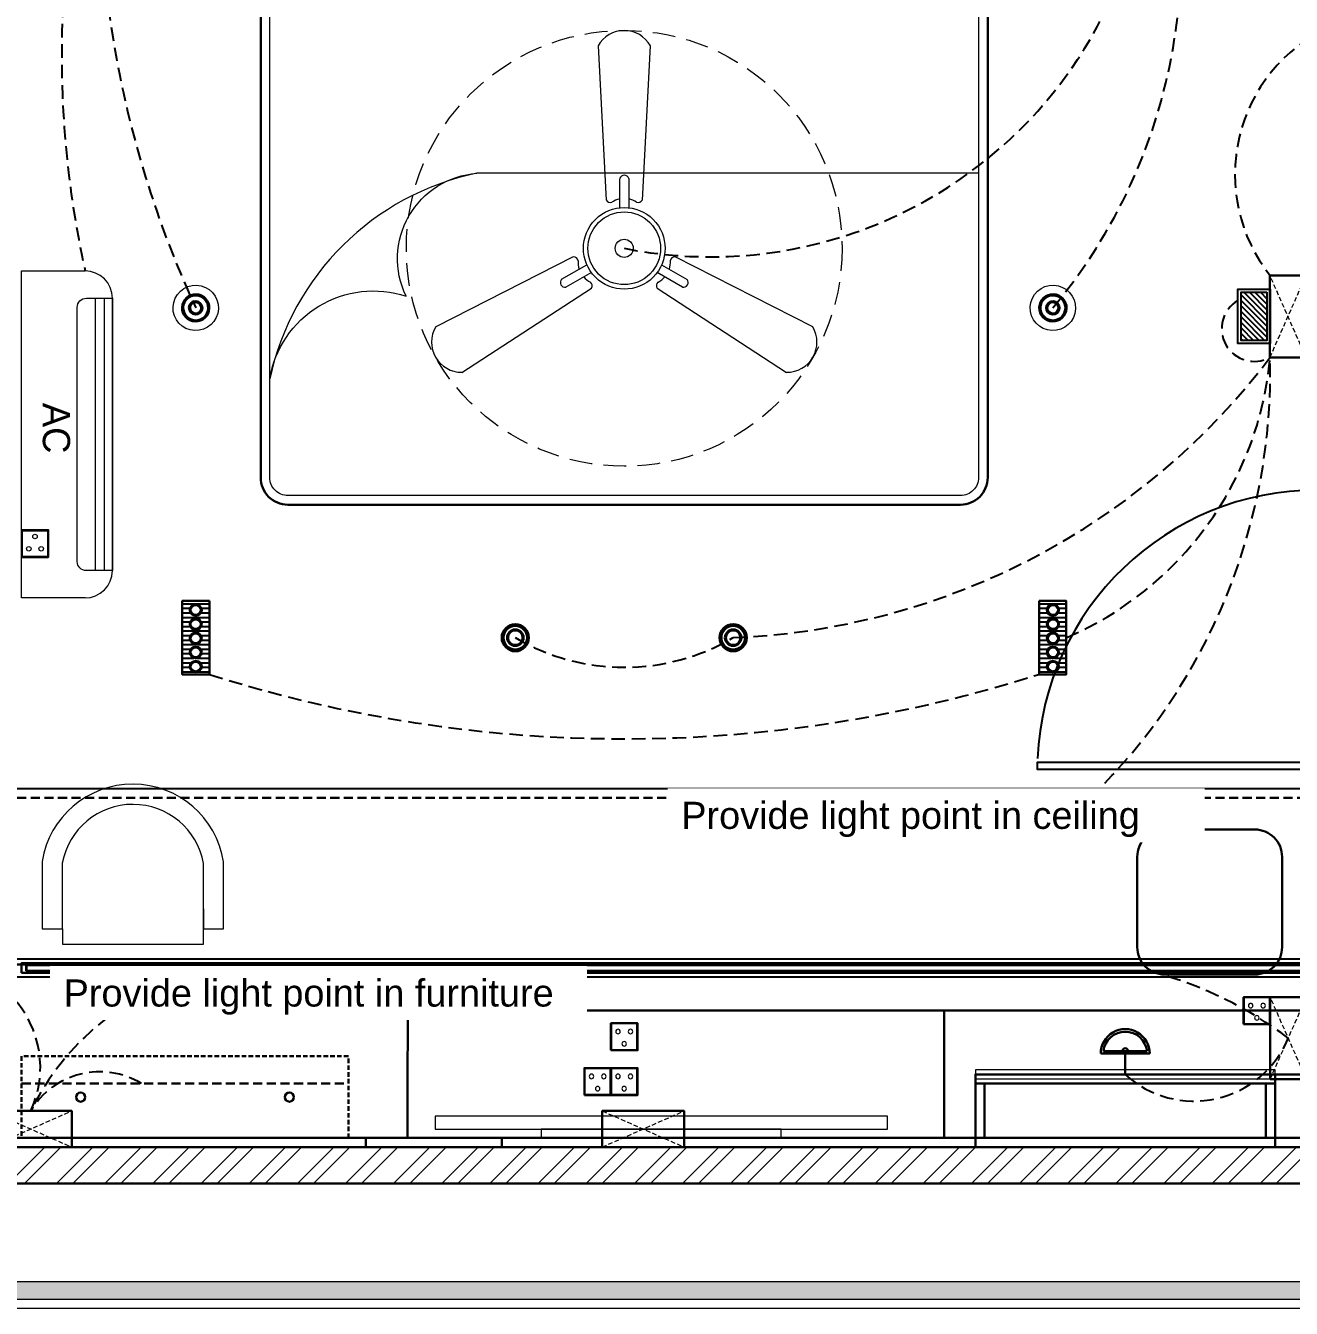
# Model space of a CAD drawing. Header units: millimetres. Extents: x 133760 to 136133, y -184957 to -182282.
# Drawn here: x 133868.1 to 134007.5, y -184050.8 to -183909.5 of the extents above; entities that cross this region are included whole.
import ezdxf

# ---------------------------------------------------------------- set-up
doc = ezdxf.new("R2010")
doc.units = ezdxf.units.MM
doc.header["$MEASUREMENT"] = 0
for name, pattern in [('00 . GROUND FLOOR$0$DASHED', [0.75, 0.5, -0.25]), ('DASHED', [0.75, 0.5, -0.25]), ('DASHED2', [0.375, 0.25, -0.125]), ('DASHEDX2', [1.5, 1, -0.5])]:
    doc.linetypes.add(name, pattern=pattern)
for name, color, linetype in [('09ELECTRICAL', 5, 'Continuous'), ('AR DOOR', 40, 'Continuous'), ('AR ELE-5', 134, 'Continuous'), ('AR HATCH-7', 7, 'Continuous')]:
    doc.layers.add(name, color=color, linetype=linetype)
for name, color, linetype, lineweight in [('Dimension', 10, 'DASHEDX2', 20), ('el', 7, 'Continuous', 20), ('ELEC-wires', 1, 'DASHED2', 13), ('Electrical', 84, 'Continuous', 30), ('ELEVATION ( SPIRAL STAIR )', 250, 'Continuous', 9), ('FUR1', 1, 'Continuous', 0), ('FURNITURE', 32, 'Continuous', 9), ('FURNITURE-1', 252, 'Continuous', 13), ('GF FALSE CEILING', 6, 'Continuous', 35), ('hatch-rcc', 251, 'Continuous', 9), ('Looping', 10, 'Continuous', 25), ('Text', 7, 'Continuous', 15), ('wall', 7, 'Continuous', 30)]:
    doc.layers.add(name, color=color, linetype=linetype, lineweight=lineweight)
doc.styles.add('style4', font='ARIALN.TTF')
doc.styles.add('TEXT', font='eurr____.ttf')

# ---------------------------------------------------------------- blocks, each defined once
blk = doc.blocks.new('ceili')
at = {"color": 9, "lineweight": 9, "true_color": 0xc7c8ca}
for points in [[(133614.58, -184321.39), (133614.58, -184322.84), (133664.41, -184322.84), (133664.41, -184321.39)], [(133626.28, -184322.84), (133626.28, -184323.79), (133652.72, -184323.79), (133652.72, -184322.84)]]:
    blk.add_lwpolyline(points, close=True, dxfattribs=at)
at = {"layer": 'ELEVATION ( SPIRAL STAIR )', "color": 9, "true_color": 0xc7c8ca}
blk.add_lwpolyline([(133674.11, -184317.31), (133707.11, -184317.31), (133707.11, -184316.31), (133674.11, -184316.31)], close=True, dxfattribs=at)
at = {"layer": 'FURNITURE', "color": 9, "true_color": 0xc7c8ca}
blk.add_line((133674.46, -184217.54), (133619.18, -184217.54), dxfattribs=at)
at = {"layer": 'FURNITURE', "color": 3, "linetype": 'DASHEDX2', "lineweight": 30}
for p, q in [((133561.04, -184286.34), (133710.63, -184286.34)), ((133569.04, -184317.81), (133605.04, -184317.81))]:
    blk.add_line(p, q, dxfattribs=at)
at = {"layer": 'FURNITURE', "color": 9, "lineweight": 30, "true_color": 0xc7c8ca}
for p, q in [((133710.58, -184309.78), (133611.56, -184309.78)), ((133670.66, -184309.81), (133670.66, -184323.81)), ((133674.11, -184324.81), (133674.11, -184316.81)), ((133674.11, -184316.81), (133707.11, -184316.81)), ((133707.11, -184316.81), (133707.11, -184324.81))]:
    blk.add_line(p, q, dxfattribs=at)
for points in [[(133672.46, -184254.05), (133598.37, -184254.05, -0.414214), (133595.37, -184251.05), (133595.37, -184170.46), (133675.46, -184170.46), (133675.46, -184251.05, -0.414214)], [(133691.94, -184302.8), (133691.94, -184292.83, -0.414214), (133694.94, -184289.83), (133704.89, -184289.83, -0.414214), (133707.89, -184292.83), (133707.89, -184302.8, -0.414214), (133704.89, -184305.8), (133694.94, -184305.8, -0.414214)]]:
    blk.add_lwpolyline(points, format="xyb", close=True, dxfattribs=at)
at = {"layer": 'FURNITURE', "color": 9, "true_color": 0xc7c8ca}
for points in [[(133672.46, -184253.05), (133598.37, -184253.05, -0.414214), (133596.37, -184251.05), (133596.37, -184171.46), (133674.46, -184171.46), (133674.46, -184251.05, -0.414214)], [(133611.38, -184231.07, -0.527965), (133619.18, -184217.54, 0.296489), (133596.37, -184240.19, -0.459377), (133611.38, -184231.07)]]:
    blk.add_lwpolyline(points, format="xyb", close=True, dxfattribs=at)
at = {"layer": 'FURNITURE', "color": 9, "true_color": 0xc7c8ca, "flags": 128}
for points in [[(133589.07, -184300.78), (133591.29, -184300.78), (133591.29, -184293.4, 0.853613), (133571.29, -184293.35), (133571.29, -184300.78), (133573.52, -184300.78)], [(133589.07, -184298.56), (133589.07, -184300.78), (133589.07, -184293.58, 0.835758), (133573.52, -184293.54), (133573.52, -184298.56), (133573.52, -184300.78)]]:
    blk.add_lwpolyline(points, format="xyb", dxfattribs=at)
at = {"layer": 'FURNITURE', "color": 9, "true_color": 0xc7c8ca}
blk.add_lwpolyline([(133573.53, -184300.78), (133573.53, -184302.47), (133589.08, -184302.47), (133589.07, -184300.78)], dxfattribs=at)
at = {"layer": 'FURNITURE', "color": 9, "lineweight": 30, "true_color": 0xc7c8ca}
blk.add_lwpolyline([(133611.56, -184323.81), (133611.57, -184304.71), (133561.05, -184304.71), (133561.04, -184324.81), (133611.56, -184324.81), (133611.56, -184324.81)], dxfattribs=at)
at = {"layer": 'FURNITURE', "color": 9, "linetype": '00 . GROUND FLOOR$0$DASHED', "lineweight": 30, "true_color": 0xc7c8ca}
blk.add_lwpolyline([(133569.04, -184323.81), (133605.04, -184323.81), (133605.04, -184314.81), (133569.04, -184314.81)], close=True, dxfattribs=at)
at = {"layer": 'FURNITURE', "color": 9, "lineweight": 30, "true_color": 0xc7c8ca}
for points in [[(133674.11, -184324.81), (133707.11, -184324.81), (133707.11, -184316.81), (133674.11, -184316.81)], [(133674.11, -184317.81), (133707.11, -184317.81), (133707.11, -184316.81), (133674.11, -184316.81)], [(133710.56, -184323.81), (133707.11, -184323.81), (133707.11, -184316.81), (133710.56, -184316.81)], [(133675.11, -184323.81), (133706.11, -184323.81), (133706.11, -184317.81), (133675.11, -184317.81)], [(133606.94, -184324.81), (133561.04, -184324.81), (133561.04, -184323.81), (133606.94, -184323.81)], [(133621.94, -184324.81), (133606.94, -184324.81), (133606.94, -184323.81), (133621.94, -184323.81)], [(133674.11, -184323.81), (133621.94, -184323.81), (133621.94, -184324.81), (133674.11, -184324.81)], [(133674.11, -184324.81), (133707.11, -184324.81), (133707.11, -184323.81), (133674.11, -184323.81)], [(133707.11, -184323.81), (133710.56, -184323.81), (133710.56, -184324.81), (133707.11, -184324.81)]]:
    blk.add_lwpolyline(points, close=True, dxfattribs=at)
for centre in [(133575.54, -184319.31), (133598.54, -184319.31)]:
    blk.add_circle(centre, 0.5, dxfattribs=at)
blk = doc.blocks.new('*U9')
for points in [[(-1160, 0), (-1120, 0), (-1120, 30), (-1110, 30), (-1110, 100), (-1160, 100)], [(40, 0), (0, 0), (0, 30), (-10, 30), (-10, 100), (40, 100)], [(0, 0), (0, -1120), (-30, -1120), (-30, 0)]]:
    blk.add_lwpolyline(points, close=True)
at = {"layer": 'AR ELE-5', "linetype": 'ByBlock', "ltscale": 15}
blk.add_arc((1.6, 0.7), 1121.6, 180.0347, 267.627, dxfattribs=at)
blk = doc.blocks.new('FLOOR LT.')
at = {"layer": '09ELECTRICAL'}
h = blk.add_hatch(dxfattribs=at)
h.set_pattern_fill('ANSI31', color=256, scale=6.05916, angle=180, style=0)
h.set_pattern_definition([(225, (8190.6031, -14293.93296), (0.535559115, -0.535559115), [])])
h.paths.add_polyline_path([(0.56, -5.52), (-8.83, -5.52), (-8.83, -0.49), (0.56, -0.49)])
for points in [[(1.17, -6.13), (-9.43, -6.13), (-9.43, 0.12), (1.17, 0.12)], [(0.56, -5.52), (-8.83, -5.52), (-8.83, -0.49), (0.56, -0.49)]]:
    blk.add_lwpolyline(points, close=True, dxfattribs=at)
blk = doc.blocks.new('RGH')
at = {"color": 242, "linetype": 'DASHED', "true_color": 0xcd2027}
for p, q in [((130318.55, 18194.22), (130309.54, 18198.2)), ((130318.55, 18198.2), (130309.54, 18194.22))]:
    blk.add_line(p, q, dxfattribs=at)
at = {"layer": 'ELEC-wires', "color": 5, "linetype": 'ByBlock', "lineweight": 30, "ltscale": 4}
blk.add_lwpolyline([(130309.54, 18198.2), (130318.55, 18198.2), (130318.55, 18194.22), (130309.54, 18194.22)], close=True, dxfattribs=at)
blk = doc.blocks.new('erfer')
at = {"layer": 'hatch-rcc', "lineweight": 30}
blk.add_lwpolyline([(1905.9, -1304.21), (1908.38, -1304.21), (1908.38, -1306.73), (1905.9, -1306.73)], close=True, dxfattribs=at)
at = {"layer": 'hatch-rcc'}
blk.add_lwpolyline([(1905.96, -1304.28), (1908.31, -1304.28), (1908.31, -1306.66), (1905.96, -1306.66)], close=True, dxfattribs=at)
for centre in [(1907.14, -1304.81), (1906.56, -1305.95), (1907.72, -1305.95)]:
    blk.add_circle(centre, 0.211, dxfattribs=at)
blk = doc.blocks.new('16')
at = {"layer": 'hatch-rcc', "color": 1, "lineweight": 30}
blk.add_lwpolyline([(392822.83, -38266.87), (392825.13, -38266.87), (392825.13, -38269.2), (392822.83, -38269.2)], close=True, dxfattribs=at)
at = {"layer": 'hatch-rcc', "color": 1}
blk.add_lwpolyline([(392822.89, -38266.93), (392825.07, -38266.93), (392825.07, -38269.14), (392822.89, -38269.14)], close=True, dxfattribs=at)
for centre in [(392823.98, -38267.42), (392823.44, -38268.48), (392824.52, -38268.48)]:
    blk.add_circle(centre, 0.195, dxfattribs=at)
blk = doc.blocks.new('A$C2E9001B6')
at = {"layer": 'Electrical', "ltscale": 10}
for p, q in [((0, 5), (5.83, 5)), ((2.92, 2.71), (2.92, 5)), ((0.21, 2.71), (5.62, 2.71)), ((0.51, 2.42), (5.32, 2.42))]:
    blk.add_line(p, q, dxfattribs=at)
at = {"layer": 'Electrical', "ltscale": 10, "extrusion": (0, 0, -1)}
for centre, major_axis, start_param, end_param in [((2.92, 2.71), (-1.91, 1.91), 2.356194, 5.497787), ((2.92, 2.71), (1.71, 1.71), 0.902965, 3.809424), ((2.92, 2.43), (-0.223, 0.223), 2.378522, 5.47546)]:
    blk.add_ellipse(centre, major_axis=major_axis, ratio=1, start_param=start_param, end_param=end_param, dxfattribs=at)

msp = doc.modelspace()

# ---------------------------------------------------------------- hatches: boundary and pattern name
at = {"layer": 'AR HATCH-7', "lineweight": 0, "true_color": 0x939598, "transparency": 33554687}
h = msp.add_hatch(dxfattribs=at)
h.set_pattern_fill('ANSI32', color=252, scale=10)
h.set_pattern_definition([(45, (3e-11, -272.635), (-2.65165043, 2.65165043), []), (45, (1.7678, -272.635), (-2.65165043, 2.65165043), [])])
h.paths.add_polyline_path([(134014.64, -183860.44), (133854.67, -183860.9), (133854.67, -183907.51), (133859.67, -183907.51), (133859.67, -183873.51), (133884.17, -183873.51), (133884.17, -183869.51), (134009.17, -183869.51), (134009.19, -183894.5), (134009.19, -183894.5), (134009.19, -183895.52), (134014.19, -183895.49)])
h.paths.add_polyline_path([(133859.67, -183966.51), (133854.67, -183966.51), (133854.67, -184037.01), (134014.21, -184037.01), (134014.26, -183992.51), (134009.26, -183992.54), (134009.19, -184033.01), (133910.19, -184033.01), (133910.19, -184033.01), (133859.67, -184033.01), (133859.68, -184012.92)])
h.paths.add_polyline_path([(134014.19, -183923.48), (134009.19, -183923.51), (134009.19, -183959.51), (134014.19, -183959.48)])
at = {"layer": 'Dimension', "true_color": 0xd39e00, "transparency": 33554687}
h = msp.add_hatch(color=42, dxfattribs=at)
h.paths.add_polyline_path([(133797.27, -183855.5), (133797.27, -184049.81), (134073.32, -184049.81), (134073.32, -183855.5)])
h.paths.add_polyline_path([(133799.21, -183857.44), (134071.38, -183857.44), (134071.38, -184047.87), (133799.21, -184047.87)], flags=16)
at = {"layer": 'Electrical', "lineweight": 25, "true_color": 0x000000}
h = msp.add_hatch(dxfattribs=at)
h.set_pattern_fill('ANSI31', color=18, scale=4, angle=315)
h.set_pattern_definition([(360, (154856.2026, -170981.6593), (2e-16, 0.5), [])])
h.paths.add_polyline_path([(133888.36, -183975.18), (133887.31, -183974.31, -0.675401), (133886.17, -183973.85, -0.15536), (133886.3, -183973.47), (133885.55, -183972.85), (133885.36, -183972.85), (133885.36, -183980.94), (133888.36, -183980.94)])
h.paths.add_polyline_path([(133887.5, -183980.08, -1), (133886.17, -183980.08, -1)], flags=16)
h.paths.add_polyline_path([(133886.17, -183978.52, -1), (133887.5, -183978.52, -1)], flags=16)
h.paths.add_polyline_path([(133887.37, -183980.08, -1), (133886.31, -183980.08, -1)], flags=0)
h.paths.add_polyline_path([(133886.31, -183978.52, -1), (133887.37, -183978.52, -1)], flags=0)
h.paths.add_polyline_path([(133886.17, -183976.97, -1), (133887.5, -183976.97, -1)], flags=16)
h.paths.add_polyline_path([(133886.31, -183976.97, -1), (133887.37, -183976.97, -1)], flags=0)
h.paths.add_polyline_path([(133886.17, -183975.41, -1), (133887.5, -183975.41, -1)], flags=16)
h.paths.add_polyline_path([(133886.31, -183975.41, -1), (133887.37, -183975.41, -1)], flags=0)
h.paths.add_polyline_path([(133887.31, -183974.31), (133888.36, -183975.18), (133888.36, -183972.85), (133885.55, -183972.85), (133886.3, -183973.47, -0.731062), (133887.5, -183973.85, -0.193744)], flags=17)
h = msp.add_hatch(dxfattribs=at)
h.set_pattern_fill('ANSI31', color=18, scale=4, angle=315)
h.set_pattern_definition([(360, (154844.2026, -170981.6593), (2e-16, 0.5), [])])
h.paths.add_polyline_path([(133979.74, -183975.18), (133980.79, -183974.31, 0.675401), (133981.93, -183973.85, 0.15536), (133981.81, -183973.47), (133982.55, -183972.85), (133982.74, -183972.85), (133982.74, -183980.94), (133979.74, -183980.94)])
h.paths.add_polyline_path([(133980.6, -183980.08, 1), (133981.93, -183980.08, 1)], flags=16)
h.paths.add_polyline_path([(133981.93, -183978.52, 1), (133980.6, -183978.52, 1)], flags=16)
h.paths.add_polyline_path([(133980.74, -183980.08, 1), (133981.79, -183980.08, 1)], flags=0)
h.paths.add_polyline_path([(133981.79, -183978.52, 1), (133980.74, -183978.52, 1)], flags=0)
h.paths.add_polyline_path([(133981.93, -183976.97, 1), (133980.6, -183976.97, 1)], flags=16)
h.paths.add_polyline_path([(133981.79, -183976.97, 1), (133980.74, -183976.97, 1)], flags=0)
h.paths.add_polyline_path([(133981.93, -183975.41, 1), (133980.6, -183975.41, 1)], flags=16)
h.paths.add_polyline_path([(133981.79, -183975.41, 1), (133980.74, -183975.41, 1)], flags=0)
h.paths.add_polyline_path([(133980.79, -183974.31), (133979.74, -183975.18), (133979.74, -183972.85), (133982.55, -183972.85), (133981.81, -183973.47, 0.731062), (133980.6, -183973.85, 0.193744)], flags=17)

# ---------------------------------------------------------------- linework, layer by layer
at = {"layer": 'Dimension', "color": 42, "linetype": 'Continuous', "true_color": 0xd39e00, "transparency": 33554687}
for points in [[(133796.3, -183854.53), (134074.29, -183854.53), (134074.29, -184050.78), (133796.3, -184050.78)], [(133797.27, -183855.5), (134073.32, -183855.5), (134073.32, -184049.81), (133797.27, -184049.81)], [(133799.21, -183857.44), (134071.38, -183857.44), (134071.38, -184047.87), (133799.21, -184047.87)]]:
    msp.add_lwpolyline(points, close=True, dxfattribs=at)
at = {"layer": 'Electrical', "lineweight": 15, "ltscale": 20}
for p, q in [((133931.17, -183911.7), (133932.05, -183928.69)), ((133936.05, -183928.69), (133936.94, -183911.7)), ((133933.55, -183929.54), (133933.55, -183926.3)), ((133934.55, -183926.32), (133934.55, -183929.54)), ((133928.44, -183934.94), (133913.28, -183942.67)), ((133927.14, -183937.42), (133929.93, -183935.81)), ((133938.17, -183935.81), (133940.98, -183937.43)), ((133954.82, -183942.67), (133939.66, -183934.94)), ((133930.43, -183936.68), (133927.62, -183938.3)), ((133940.46, -183938.29), (133937.67, -183936.68)), ((133916.17, -183947.67), (133930.44, -183938.4)), ((133937.66, -183938.4), (133951.93, -183947.67))]:
    msp.add_line(p, q, dxfattribs=at)
at = {"layer": 'Electrical', "lineweight": 15}
for p, q in [((133875.8, -183969.51), (133875.8, -183939.51)), ((133876.8, -183969.51), (133876.8, -183939.51)), ((133873.79, -183968.51), (133873.79, -183940.51))]:
    msp.add_line(p, q, dxfattribs=at)
for points in [[(133874.65, -183972.52), (133867.67, -183972.52), (133867.67, -183936.5), (133874.65, -183936.5)], [(133874.8, -183939.51), (133877.66, -183939.51), (133877.66, -183969.51), (133874.8, -183969.51)], [(133877.66, -183969.51), (133877.66, -183969.51), (133877.66, -183939.51)]]:
    msp.add_lwpolyline(points, dxfattribs=at)
at = {"layer": 'Electrical', "color": 240, "true_color": 0xed1f24}
for points in [[(133888.36, -183972.85), (133888.36, -183980.94), (133885.36, -183980.94), (133885.36, -183972.85)], [(133979.74, -183972.85), (133979.74, -183980.94), (133982.74, -183980.94), (133982.74, -183972.85)]]:
    msp.add_lwpolyline(points, close=True, dxfattribs=at)
at = {"layer": 'Electrical', "color": 7, "lineweight": 30}
msp.add_lwpolyline([(133867.67, -184013.81), (134009.22, -184013.81), (134009.22, -184012.75), (133867.67, -184012.75)], close=True, dxfattribs=at)
at = {"layer": 'Electrical', "color": 175, "lineweight": 30, "ltscale": 8, "true_color": 0x4554a5}
for points in [[(134008.83, -184012.97), (134008.83, -184013.59), (133868.18, -184013.59), (133868.18, -184012.97)], [(134008.81, -184012.99), (134008.81, -184013.58), (133868.2, -184013.58), (133868.2, -184012.99)]]:
    msp.add_lwpolyline(points, close=True, dxfattribs=at)
at = {"layer": 'Electrical', "linetype": 'DASHED', "lineweight": 15, "ltscale": 5}
msp.add_circle((133934.05, -183934.01), 24, dxfattribs=at)
at = {"layer": 'Electrical', "color": 18, "lineweight": 25, "true_color": 0x000000}
for centre, radius in [((133886.84, -183973.85), 0.662), ((133886.84, -183973.85), 0.53), ((133981.27, -183973.85), 0.662), ((133981.27, -183973.85), 0.53), ((133886.84, -183975.41), 0.662), ((133886.84, -183975.41), 0.53), ((133981.27, -183975.41), 0.662), ((133981.27, -183975.41), 0.53), ((133886.84, -183976.97), 0.662), ((133886.84, -183976.97), 0.53), ((133981.27, -183976.97), 0.662), ((133981.27, -183976.97), 0.53), ((133886.84, -183978.52), 0.662), ((133886.84, -183978.52), 0.53), ((133981.27, -183978.52), 0.662), ((133981.27, -183978.52), 0.53), ((133886.84, -183980.08), 0.662), ((133886.84, -183980.08), 0.53), ((133981.27, -183980.08), 0.662), ((133981.27, -183980.08), 0.53)]:
    msp.add_circle(centre, radius, dxfattribs=at)
at = {"layer": 'Electrical', "color": 18, "ltscale": 8, "true_color": 0x000000}
for centre, radius in [((133922.05, -183976.9), 1.5), ((133922.05, -183976.9), 1.3), ((133946.05, -183976.9), 1.5), ((133946.05, -183976.9), 1.3), ((133922.05, -183976.9), 0.904), ((133922.05, -183976.9), 0.804), ((133946.05, -183976.9), 0.904), ((133946.05, -183976.9), 0.804)]:
    msp.add_circle(centre, radius, dxfattribs=at)
at = {"layer": 'Electrical', "lineweight": 15}
for centre, start, end in [((133874.65, -183939.51), 0, 90), ((133874.65, -183969.51), 270, 0)]:
    msp.add_arc(centre, 3.01, start, end, dxfattribs=at)
at = {"layer": 'Electrical', "lineweight": 15, "ltscale": 20}
for centre, major_axis, start_param, end_param in [((133934.05, -183913.32), (2.34, 2.34), -0.272136, 1.842967), ((133934.05, -183926.49), (0.376, 0.376), -0.465536, 1.983618), ((133932.52, -183928.42), (0.382, 0.382), 2.863014, 4.257784), ((133934.05, -183930.93), (1.71, -1.71), 2.565057, 2.951308), ((133934.05, -183930.93), (1.71, 1.71), 0.19032, 0.57657), ((133935.58, -183928.42), (0.382, -0.382), 5.167028, 6.561799), ((133934.05, -183934.01), (3.18, -3.18), 3.14161, 9.424795), ((133934.05, -183934.01), (2.83, -2.83), 1.749190548672175e-05, 6.283202799085073), ((133934.05, -183934.01), (0.707, 0.707), 1.570814, 7.853999), ((133928.45, -183935.48), (0.382, -0.382), 0.978238, 2.373008), ((133931.39, -183935.55), (1.71, -1.71), 3.855511, 4.241762), ((133936.72, -183935.55), (1.71, 1.71), 5.183051, 5.569301), ((133939.65, -183935.48), (0.382, -0.382), 2.339416, 3.734186), ((133927.54, -183937.77), (0.376, -0.376), 3.199655, 5.648809), ((133931.39, -183935.55), (1.71, -1.71), 4.659452, 5.045703), ((133936.72, -183935.55), (1.71, 1.71), 4.37911, 4.765361), ((133940.56, -183937.77), (0.376, 0.376), 3.723254, 6.172408), ((133929.98, -183938.13), (0.382, 0.382), -1.325776, 0.068994), ((133938.12, -183938.13), (0.382, -0.382), 3.072633, 4.467404), ((133916.13, -183944.35), (2.34, -2.34), 3.393055, 5.508159), ((133951.97, -183944.35), (2.34, -2.34), 5.48745, 7.602554)]:
    msp.add_ellipse(centre, major_axis=major_axis, ratio=1, start_param=start_param, end_param=end_param, dxfattribs=at)
at = {"layer": 'Electrical', "color": 5, "lineweight": 5, "ltscale": 8}
for centre in [(133886.84, -183940.57), (133981.27, -183940.57)]:
    msp.add_ellipse(centre, major_axis=(1.69, -1.84), ratio=1, start_param=-0.785398, end_param=5.497787, dxfattribs=at)
at = {"layer": 'Electrical', "lineweight": 15, "extrusion": (0, 0, -1)}
for centre, start_param, end_param in [((133874.8, -183940.51), -0.785398, 0.785398), ((133874.8, -183968.51), 3.926991, 5.497787)]:
    msp.add_ellipse(centre, major_axis=(-0.71, 0.71), ratio=1, start_param=start_param, end_param=end_param, dxfattribs=at)
at = {"layer": 'Electrical', "color": 5, "ltscale": 8}
for centre, major_axis, start_param, end_param in [((133886.84, -183940.57), (1.02, -1.1), -0.785398, 5.497787), ((133886.84, -183940.57), (-1.01, -0.93), 0.785398, 7.068583), ((133886.84, -183940.57), (-0.544, -0.501), 0.785398, 7.068583), ((133886.84, -183940.57), (-0.453, -0.417), 0.785398, 7.068583), ((133981.27, -183940.57), (1.02, -1.1), -0.785398, 5.497787), ((133981.27, -183940.57), (-1.01, -0.93), 0.785398, 7.068583), ((133981.27, -183940.57), (-0.544, -0.501), 0.785398, 7.068583), ((133981.27, -183940.57), (-0.453, -0.417), 0.785398, 7.068583)]:
    msp.add_ellipse(centre, major_axis=major_axis, ratio=1, start_param=start_param, end_param=end_param, dxfattribs=at)
at = {"layer": 'GF FALSE CEILING', "lineweight": 25}
for points in [[(133859.67, -183873.51), (133884.17, -183873.51), (133884.17, -183869.51), (134009.17, -183869.51), (134009.26, -183993.54), (133859.67, -183993.54)], [(133859.67, -184012.28), (134009.22, -184012.28), (134009.22, -184014.28), (133859.67, -184014.28)]]:
    msp.add_lwpolyline(points, close=True, dxfattribs=at)
at = {"layer": 'Looping', "linetype": 'DASHED', "lineweight": 25, "ltscale": 3}
for centre, radius, start, end in [((133983.26, -183912.69, 0.5), 111.18, 163.168, 192.3627), ((133991.16, -183892.34, 0.5), 114.93, 174.0859, 204.813), ((133934.53, -183901.57, -0.25), 60.87, 320.1524, 20.255), ((134019.22, -183925.88), 17.9, 115.0949, 218.4521), ((134003.46, -183942.86), 3.6, 119.8791, 298.9341), ((133943.04, -183899.03, 0.25), 77.92, 272.2172, 322.9198), ((133968.13, -183942.66, -0.25), 37.23, 293.1086, 354.8239)]:
    msp.add_arc(centre, radius, start, end, dxfattribs=at)
at = {"layer": 'Looping', "color": 6, "linetype": 'DASHED', "lineweight": 25, "ltscale": 3}
msp.add_arc((133943.57, -183886.51, 1.01), 48.44, 258.6677, 7.1326, dxfattribs=at)
at = {"layer": 'Looping', "color": 42, "linetype": 'DASHED', "lineweight": 25, "ltscale": 3, "true_color": 0xd39e00}
for centre, radius, start, end in [((133939.94, -183947.68, 0.25), 65.28, 314.1301, 1.4654), ((133894.53, -184041.69), 28.79, 104.4392, 153.9058), ((133980.99, -184055.87), 43.62, 53.0668, 74.6789), ((133858.4, -184024.24), 11.33, 335.0228, 43.1478), ((133996.82, -184016.72), 11.23, 227.5612, 337.5579), ((133876.27, -184033.58), 8.86, 58.702, 149.038)]:
    msp.add_arc(centre, radius, start, end, dxfattribs=at)
at = {"layer": 'Looping', "color": 251, "linetype": 'DASHED', "lineweight": 25, "ltscale": 3, "true_color": 0x636466}
for centre, radius, start, end in [((133934.05, -183956.49, 0.25), 23.67, 239.5385, 300.4615), ((133934.05, -183837.48, 0.25), 150.56, 252.3356, 287.6644)]:
    msp.add_arc(centre, radius, start, end, dxfattribs=at)
at = {"layer": 'wall', "lineweight": 30}
msp.add_lwpolyline([(134009.26, -183992.54), (134009.19, -184033.01), (133859.67, -184033.01), (133859.67, -183966.51), (133854.67, -183966.51), (133854.67, -184037.01), (134014.21, -184037.01), (134014.26, -183992.51)], close=True, dxfattribs=at)

# ---------------------------------------------------------------- block references
at = {"transparency": 33554687, "rotation": 180}
msp.add_blockref('A$C2E9001B6', (133992.16, -184020.01), dxfattribs=at)
at = {"layer": '09ELECTRICAL', "linetype": 'Continuous', "transparency": 33554687, "xscale": 0.5658818990306744, "yscale": 0.5658818990306744, "zscale": 0.5658818990306744, "rotation": 90}
msp.add_blockref('FLOOR LT.', (134001.72, -183939.17), dxfattribs=at)
at = {"layer": 'AR DOOR', "linetype": 'ByBlock', "lineweight": -2, "extrusion": (0, 0, -1), "xscale": -0.02749999999996862, "yscale": 0.02749999999996862, "zscale": -0.02749999999996862, "rotation": 90}
msp.add_blockref('*U9', (-134010.39, -183991.43), dxfattribs=at)
at = {"layer": 'el', "color": 18, "true_color": 0x000000, "xscale": 1.274012090250485, "yscale": 1.274012090250485, "zscale": 1.274012090250485}
msp.add_blockref('16', (-366593.36, -135212.6), dxfattribs=at)
at = {"layer": 'ELEC-wires', "linetype": 'ByBlock', "lineweight": -3}
for p, rotation in [((115810.96, -53627.47), 270), ((115810.99, -53706.97), 270), ((264182.72, -165834.81), 180), ((264250.18, -165834.81), 180)]:
    msp.add_blockref('RGH', p, dxfattribs=dict(at, rotation=rotation))
at = {"layer": 'FURNITURE', "lineweight": 30}
msp.add_blockref('ceili', (298.63, 291.8), dxfattribs=at)
at = {"layer": 'FURNITURE-1', "xscale": -1.18092012721511, "yscale": 1.18092012721511, "zscale": 1.18092012721511, "rotation": 180}
for p in [(131751.56, -185559.65), (131681.87, -185562.51, -0.25), (131678.94, -185567.45, -0.25), (131681.87, -185567.45, -0.25)]:
    msp.add_blockref('erfer', p, dxfattribs=at)

# ---------------------------------------------------------------- texts
at = {"layer": 'Text', "style": 'TEXT'}
msp.add_text('AC', height=3, rotation=270, dxfattribs=at).set_placement((133870, -183951.03))

# ---------------------------------------------------------------- next in the draw order: texts
at = {"layer": 'FUR1', "color": 1, "char_height": 2.9839, "width": 56.1722, "attachment_point": 5, "style": 'style4', "bg_fill": 2}
for s, insert in [('\\A1;\\pxql;{\\fArial|b0|i0|c0|p34;Provide light point in ceiling}', (133968.42, -183996.92)), ('\\A1;\\pxql;{\\fArial|b0|i0|c0|p34;Provide light point in furniture}', (133900.38, -184016.49))]:
    msp.add_mtext(s, dxfattribs=dict(at, insert=insert))

doc.saveas('drawing.dxf')
